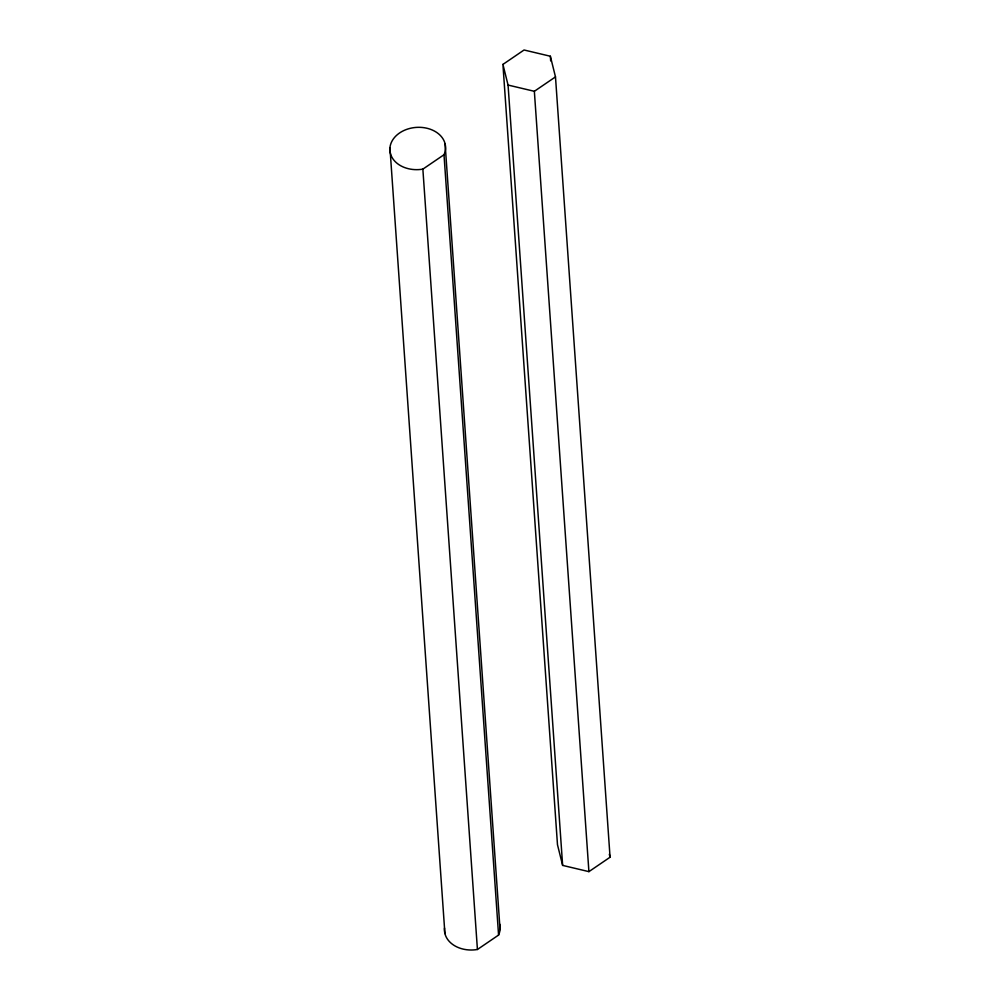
<?xml version="1.0" encoding="UTF-8"?>
<svg xmlns="http://www.w3.org/2000/svg" width="1000" height="1000" viewBox="0 0 1000 1000"><rect width="100%" height="100%" fill="white"/><g stroke="black" fill="none" stroke-linecap="round" stroke-linejoin="round"><path stroke-width="1.5" d="M502.925 64.412L524.062 50L550.35 56.238L555.487 76.888L610.062 857.225L588.913 871.637L562.638 865.4L557.487 844.75L502.925 64.412L508.062 85.062L562.638 865.4M508.062 85.062L534.35 91.3L555.487 76.888M422.863 169.137L444 154.738A27.887 21.15 -4 0 0 422.25 127.475A27.887 21.15 -4 0 0 389.862 149.55A27.887 21.15 -4 0 0 422.863 169.137L477.425 949.488L498.575 935.075A27.887 21.15 -4 0 0 499.675 924.112M609.325 854.275L610.062 857.225M550.35 56.238L550.675 60.912M534.35 91.3L588.913 871.637M445.1 143.775L500.062 929.625M444 154.738L498.575 935.075M389.938 147.7L444.9 933.55M477.425 949.488A27.887 21.15 -4 0 1 444.513 928.05"/></g></svg>
